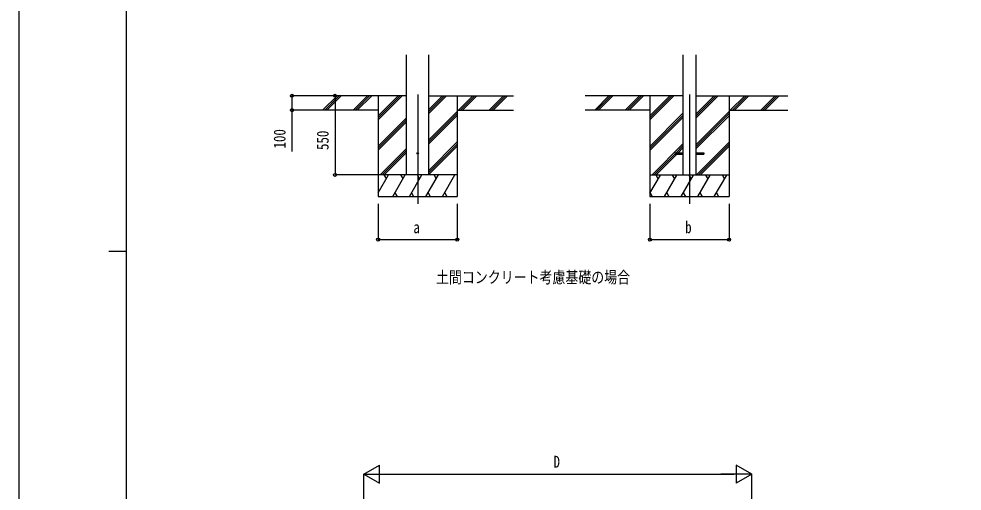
# Model space of a CAD drawing. Units: millimetres, scale not verified. Extents: x -10512 to 10512, y -7425 to 7425.
# Drawn here: x -10512 to -3949, y -1355 to 1928 of the extents above; entities that cross this region are included whole.
import ezdxf
from ezdxf.enums import TextEntityAlignment as Align

# ---------------------------------------------------------------- set-up
doc = ezdxf.new("R2010")
doc.units = ezdxf.units.MM
doc.header["$LTSCALE"] = 30
for name, color, linetype in [('0-2_USER1', 3, 'Continuous'), ('0-3_YKK_12', 2, 'Continuous'), ('0-4_YKK_A1', 4, 'Continuous'), ('0-5_YKK_D', 6, 'Continuous'), ('0-6_YKK_ZWAK', 7, 'Continuous')]:
    doc.layers.add(name, color=color, linetype=linetype)
doc.styles.add('ＭＳ ゴシック', font='')
doc.styles.get('ＭＳ ゴシック').set_extended_font_data('MS Gothic')

msp = doc.modelspace()

# ---------------------------------------------------------------- linework, layer by layer
at = {"layer": '0-3_YKK_12'}
for p, q in [((-7737.45, 1402.8), (-7737.45, 643.59)), ((-5846.45, 1401.8), (-5846.45, 642.59))]:
    msp.add_line(p, q, dxfattribs=at)
at = {"layer": '0-4_YKK_A1'}
for p, q in [((-7815.2, 843.59), (-7815.2, 1678.94)), ((-7659.7, 843.59), (-7659.7, 1678.94)), ((-5891.65, 1677.94), (-5891.65, 842.59)), ((-5801.25, 1677.94), (-5801.25, 842.59)), ((-7815.2, 1393.59), (-8463.4, 1393.59)), ((-8396.71, 1294.99), (-8298.12, 1393.59)), ((-8383.98, 1293.59), (-8283.98, 1393.59)), ((-8369.83, 1293.59), (-8269.83, 1393.59)), ((-8184.58, 1294.99), (-8085.99, 1393.59)), ((-8171.84, 1293.59), (-8071.84, 1393.59)), ((-8157.7, 1293.59), (-8057.7, 1393.59)), ((-8012.45, 1393.59), (-8012.45, 693.59)), ((-8012.45, 1226.71), (-7845.57, 1393.59)), ((-8012.45, 1240.85), (-7859.71, 1393.59)), ((-8012.45, 1254.99), (-7873.85, 1393.59)), ((-7659.7, 1271.09), (-7537.2, 1393.59)), ((-7659.7, 1285.23), (-7551.34, 1393.59)), ((-7659.7, 1299.37), (-7565.49, 1393.59)), ((-7659.7, 1393.59), (-7071.83, 1393.59)), ((-7462.45, 1393.59), (-7462.45, 693.59)), ((-7453.35, 1293.59), (-7353.35, 1393.59)), ((-7439.21, 1293.59), (-7339.21, 1393.59)), ((-7425.07, 1293.59), (-7325.07, 1393.59)), ((-7241.22, 1293.59), (-7141.22, 1393.59)), ((-7227.08, 1293.59), (-7127.08, 1393.59)), ((-7212.94, 1293.59), (-7112.94, 1393.59)), ((-5891.65, 1392.59), (-6572.4, 1392.59)), ((-6505.71, 1293.99), (-6407.12, 1392.59)), ((-6492.98, 1292.59), (-6392.97, 1392.59)), ((-6478.83, 1292.59), (-6378.83, 1392.59)), ((-6293.58, 1293.99), (-6194.98, 1392.59)), ((-6280.84, 1292.59), (-6180.84, 1392.59)), ((-6266.7, 1292.59), (-6166.7, 1392.59)), ((-6121.45, 1392.59), (-6121.45, 692.59)), ((-6121.45, 1225.71), (-5954.57, 1392.59)), ((-6121.45, 1239.85), (-5968.71, 1392.59)), ((-6121.45, 1253.99), (-5982.85, 1392.59)), ((-5801.25, 1237.54), (-5646.2, 1392.59)), ((-5801.25, 1251.68), (-5660.34, 1392.59)), ((-5801.25, 1265.82), (-5674.48, 1392.59)), ((-5801.25, 1392.59), (-5163.24, 1392.59)), ((-5571.45, 1392.59), (-5571.45, 692.59)), ((-5562.35, 1292.59), (-5462.35, 1392.59)), ((-5548.21, 1292.59), (-5448.21, 1392.59)), ((-5534.07, 1292.59), (-5434.07, 1392.59)), ((-5350.22, 1292.59), (-5250.22, 1392.59)), ((-5336.08, 1292.59), (-5236.08, 1392.59)), ((-5321.94, 1292.59), (-5221.94, 1392.59)), ((-8012.45, 1293.59), (-8463.4, 1293.59)), ((-7659.7, 1087.24), (-7462.45, 1284.49)), ((-7659.7, 1073.1), (-7462.45, 1270.35)), ((-7659.7, 1058.96), (-7462.45, 1256.21)), ((-7462.45, 1293.59), (-7071.83, 1293.59)), ((-6121.45, 1292.59), (-6572.4, 1292.59)), ((-6121.45, 1041.86), (-5891.65, 1271.66)), ((-6121.45, 1027.72), (-5891.65, 1257.52)), ((-5801.25, 1053.69), (-5571.45, 1283.49)), ((-5801.25, 1039.55), (-5571.45, 1269.35)), ((-5801.25, 1025.41), (-5571.45, 1255.21)), ((-5571.45, 1292.59), (-5163.24, 1292.59)), ((-8012.45, 1042.86), (-7815.2, 1240.11)), ((-8012.45, 1028.72), (-7815.2, 1225.97)), ((-8012.45, 1014.58), (-7815.2, 1211.82)), ((-6121.45, 1013.58), (-5891.65, 1243.37)), ((-7659.7, 875.11), (-7462.45, 1072.36)), ((-7659.7, 860.97), (-7462.45, 1058.22)), ((-6108.59, 842.59), (-5891.65, 1059.53)), ((-5800.23, 842.59), (-5571.45, 1071.36)), ((-5786.08, 842.59), (-5571.45, 1057.22)), ((-7999.59, 843.59), (-7815.2, 1027.98)), ((-7985.45, 843.59), (-7815.2, 1013.84)), ((-7971.31, 843.59), (-7815.2, 999.69)), ((-7659.7, 846.83), (-7462.45, 1044.08)), ((-6094.45, 842.59), (-5946.45, 990.59)), ((-6080.31, 842.59), (-5934.81, 988.09)), ((-5946.45, 997.09), (-5946.45, 988.09)), ((-5946.45, 997.09), (-5891.65, 997.09)), ((-5946.45, 988.09), (-5891.65, 988.09)), ((-5939.95, 997.09), (-5891.65, 1045.39)), ((-5925.81, 997.09), (-5891.65, 1031.24)), ((-5801.25, 997.09), (-5746.45, 997.09)), ((-5801.25, 988.09), (-5746.45, 988.09)), ((-5771.94, 842.59), (-5571.45, 1043.08)), ((-5746.45, 997.09), (-5746.45, 988.09)), ((-7462.45, 843.59), (-8012.45, 843.59)), ((-8012.45, 718.14), (-7940.02, 843.59)), ((-7955.02, 817.6), (-7970.02, 843.59)), ((-7911.15, 693.59), (-7824.55, 843.59)), ((-7839.55, 817.61), (-7854.55, 843.59)), ((-7795.68, 693.59), (-7709.08, 843.59)), ((-7724.08, 817.6), (-7739.08, 843.59)), ((-7680.21, 693.59), (-7593.61, 843.59)), ((-7608.61, 817.61), (-7623.61, 843.59)), ((-7564.74, 693.59), (-7478.14, 843.59)), ((-7508.14, 843.59), (-7508.14, 843.59)), ((-5571.45, 842.59), (-6121.45, 842.59)), ((-6121.45, 717.14), (-6049.02, 842.59)), ((-6064.02, 816.6), (-6079.02, 842.59)), ((-6020.15, 692.59), (-5933.55, 842.59)), ((-5948.55, 816.61), (-5963.55, 842.59)), ((-5904.68, 692.59), (-5818.08, 842.59)), ((-5833.08, 816.6), (-5848.08, 842.59)), ((-5789.21, 692.59), (-5702.61, 842.59)), ((-5717.61, 816.61), (-5732.61, 842.59)), ((-5673.74, 692.59), (-5587.14, 842.59)), ((-5602.14, 816.61), (-5617.14, 842.59)), ((-8012.45, 693.59), (-7462.45, 693.59)), ((-7896.16, 719.57), (-7881.16, 693.59)), ((-7780.69, 719.57), (-7765.69, 693.59)), ((-7665.21, 719.57), (-7650.21, 693.59)), ((-7549.74, 719.57), (-7534.75, 693.59)), ((-6121.45, 692.59), (-5571.45, 692.59)), ((-6120.62, 718.57), (-6105.63, 692.59)), ((-6005.15, 718.57), (-5990.16, 692.59)), ((-5889.68, 718.57), (-5874.69, 692.59)), ((-5774.21, 718.57), (-5759.21, 692.59)), ((-5658.74, 718.57), (-5643.75, 692.59))]:
    msp.add_line(p, q, dxfattribs=at)
msp.add_circle((-7737.45, 993.59), 5, dxfattribs=at)
at = {"layer": '0-5_YKK_D'}
for p, q in [((-8397.79, 1393.59), (-8613.45, 1393.59)), ((-8238.51, 1393.59), (-8313.45, 1393.59)), ((-8312.45, 1393.59), (-8312.45, 843.59)), ((-8397.79, 1293.59), (-8613.45, 1293.59)), ((-8013.45, 843.59), (-8313.45, 843.59)), ((-8012.45, 643.59), (-8012.45, 392.59)), ((-7462.45, 643.59), (-7462.45, 392.59)), ((-6121.45, 642.59), (-6121.45, 392.59)), ((-5571.45, 642.59), (-5571.45, 392.59)), ((-8012.45, 393.59), (-7462.45, 393.59)), ((-6121.45, 393.59), (-5571.45, 393.59)), ((-8112.45, -1236.41), (-8004.2, -1173.91)), ((-8004.2, -1298.91), (-8004.2, -1173.91)), ((-5412.45, -1236.41), (-5520.7, -1173.91)), ((-5520.7, -1173.91), (-5520.7, -1298.91)), ((-8112.45, -2238.5), (-8112.45, -1235.41)), ((-8112.45, -1236.41), (-8004.2, -1298.91)), ((-8112.45, -1236.41), (-7895.94, -1236.41)), ((-7987.45, -1236.41), (-5537.45, -1236.41)), ((-5412.45, -1236.41), (-5628.96, -1236.41)), ((-5412.45, -1236.41), (-5520.7, -1298.91)), ((-5412.45, -2321.3), (-5412.45, -1235.41))]:
    msp.add_line(p, q, dxfattribs=at)
msp.add_lwpolyline([(-8612.45, 1393.59), (-8612.45, 1293.59), (-8612.45, 1007.09)], dxfattribs=at)
for centre in [(-8612.45, 1393.59), (-8312.45, 1393.59), (-8612.45, 1293.59), (-8312.45, 843.59), (-8012.45, 393.59), (-7462.45, 393.59), (-6121.45, 393.59), (-5571.45, 393.59)]:
    msp.add_circle(centre, 10.62, dxfattribs=at)
at = {"layer": '0-6_YKK_ZWAK'}
for p, q in [((-9762.45, -6312.5), (-9762.45, 6937.5)), ((-9887.45, 312.5), (-9762.45, 312.5))]:
    msp.add_line(p, q, dxfattribs=at)
msp.add_lwpolyline([(-10512.5, -7425), (10512.5, -7425), (10512.5, 7425), (-10512.5, 7425)], close=True, dxfattribs=at)

# ---------------------------------------------------------------- texts
at = {"layer": '0-2_USER1', "style": 'ＭＳ ゴシック', "width": 0.8}
msp.add_text('土間コンクリート考慮基礎の場合', height=82.48, dxfattribs=at).set_placement((-7609.94, 66.09), align=Align.BOTTOM_LEFT)
at = {"layer": '0-5_YKK_D', "style": 'ＭＳ ゴシック', "width": 0.8}
for s, p in [('100', (-8632.45, 1027.09)), ('550', (-8332.45, 1016.59))]:
    msp.add_text(s, height=82.48, rotation=90, dxfattribs=at).set_placement(p, align=Align.BOTTOM_LEFT)
for s, p in [('a', (-7767.45, 413.59)), ('b', (-5876.45, 413.59)), ('D', (-6792.45, -1216.41))]:
    msp.add_text(s, height=82.48, dxfattribs=at).set_placement(p, align=Align.BOTTOM_LEFT)

doc.saveas('drawing.dxf')
